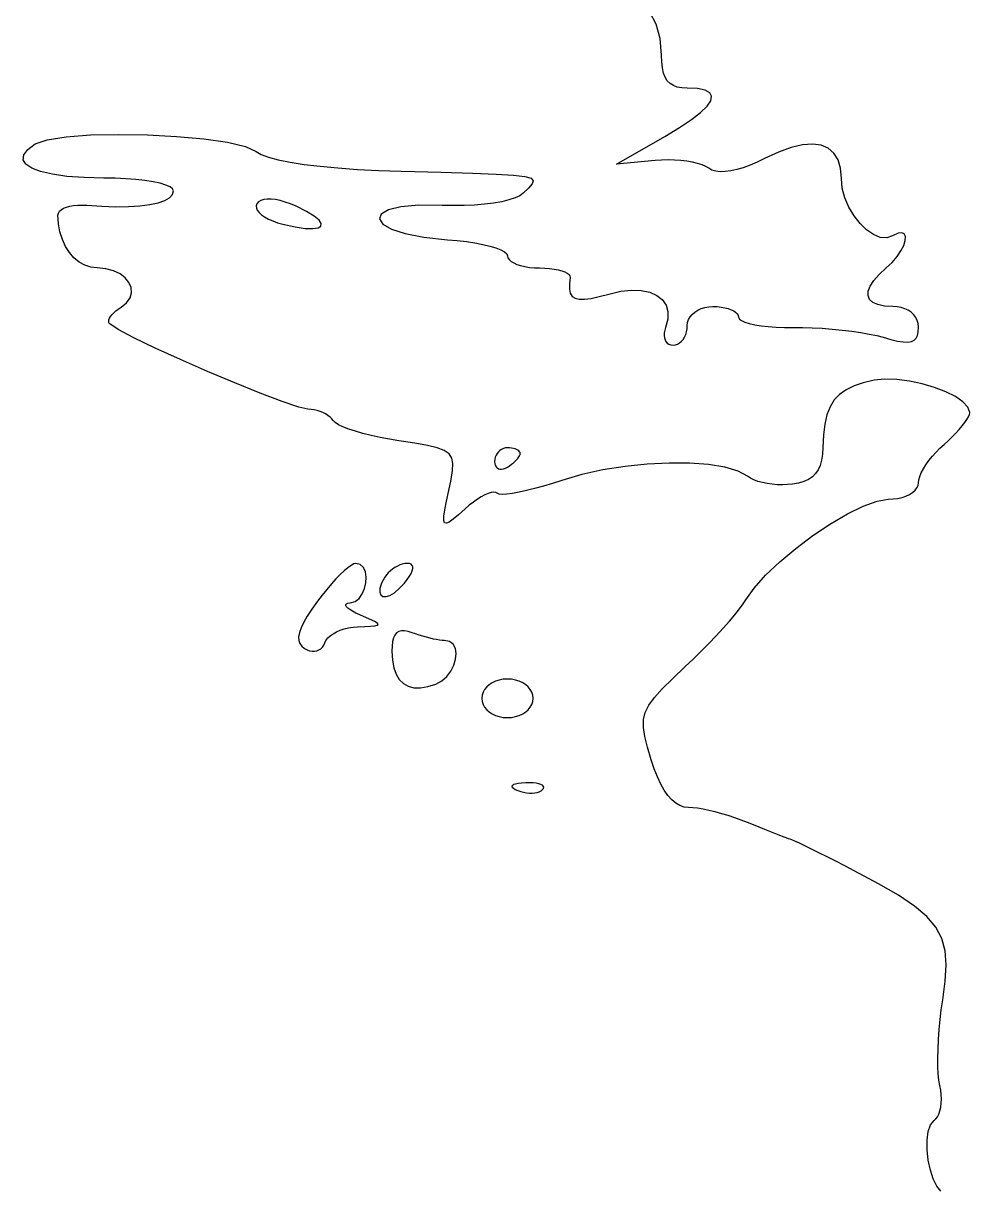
# Model space of a CAD drawing. Header units: millimetres. Extents: x 0 to 1242, y -2208 to 0.
# Drawn here: x 876.3 to 950, y -787.7 to -697 of the extents above; entities that cross this region are included whole.
import ezdxf

# ---------------------------------------------------------------- set-up
doc = ezdxf.new("R2010")
doc.units = ezdxf.units.MM
doc.layers.get('0').update_dxf_attribs({"linetype": 'CONTINUOUS'})

msp = doc.modelspace()

# ---------------------------------------------------------------- linework, layer by layer
for p, q in [((925.582904, -697.022408), (925.093556, -696.082467)), ((925.892168, -698.141641), (925.582904, -697.022408)), ((926, -699.429), (925.892168, -698.141641)), ((926.016013, -699.96366), (926, -699.429)), ((926.065824, -700.42752), (926.016013, -699.96366)), ((926.152091, -700.824), (926.065824, -700.42752)), ((926.277472, -701.15652), (926.152091, -700.824)), ((926.444625, -701.4285), (926.277472, -701.15652)), ((926.656208, -701.64336), (926.444625, -701.4285)), ((926.914879, -701.80452), (926.656208, -701.64336)), ((927.223296, -701.9154), (926.914879, -701.80452)), ((927.584117, -701.97942), (927.223296, -701.9154)), ((928, -702), (927.584117, -701.97942)), ((928.80285, -702.040882), (928, -702)), ((929.38568, -702.162056), (928.80285, -702.040882)), ((929.74951, -702.361314), (929.38568, -702.162056)), ((929.5372, -703.405512), (929.82425, -702.98525)), ((929.89536, -702.636448), (929.74951, -702.361314)), ((929.82425, -702.98525), (929.89536, -702.636448)), ((928.31936, -704.451584), (929.03523, -703.895026)), ((929.03523, -703.895026), (929.5372, -703.405512)), ((927.39061, -705.072978), (928.31936, -704.451584)), ((879.64716, -705.784464), (881.53231, -705.647126)), ((881.53231, -705.647126), (883.68464, -705.599992)), ((883.68464, -705.599992), (885.96525, -705.63825)), ((885.96525, -705.63825), (888.23524, -705.757088)), ((888.23524, -705.757088), (890.35571, -705.951694)), ((922.5, -707.908), (926.25, -705.757)), ((926.25, -705.757), (927.39061, -705.072978)), ((876.651832, -706.787728), (877.234, -706.349)), ((877.234, -706.349), (878.16809, -706.016818)), ((878.16809, -706.016818), (879.64716, -705.784464)), ((890.35571, -705.951694), (892.18776, -706.217256)), ((892.18776, -706.217256), (893.59249, -706.548962)), ((893.59249, -706.548962), (894.431, -706.942)), ((936.078976, -706.628224), (935.096017, -706.984193)), ((936.962539, -706.420971), (936.078976, -706.628224)), ((937.742368, -706.361312), (936.962539, -706.420971)), ((938.414125, -706.448125), (937.742368, -706.361312)), ((938.973472, -706.680288), (938.414125, -706.448125)), ((939.416071, -707.056679), (938.973472, -706.680288)), ((876.298144, -707.583116), (876.343096, -707.200704)), ((876.507328, -707.930152), (876.298144, -707.583116)), ((876.343096, -707.200704), (876.651832, -706.787728)), ((894.431, -706.942), (894.813466, -707.171135)), ((894.813466, -707.171135), (895.387488, -707.38668)), ((895.387488, -707.38668), (896.143502, -707.587345)), ((896.143502, -707.587345), (897.071944, -707.77184)), ((926.505904, -707.586736), (926.000438, -707.595697)), ((927.007626, -707.600839), (926.505904, -707.586736)), ((934.018, -707.49), (933.442259, -707.7709)), ((935.096017, -706.984193), (934.018, -707.49)), ((939.737584, -707.576176), (939.416071, -707.056679)), ((939.933673, -708.237657), (939.737584, -707.576176)), ((876.961, -708.237), (876.507328, -707.930152)), ((877.649512, -708.498848), (876.961, -708.237)), ((897.071944, -707.77184), (898.16325, -707.938875)), ((898.16325, -707.938875), (899.407856, -708.08716)), ((899.407856, -708.08716), (900.796198, -708.215405)), ((900.796198, -708.215405), (902.318712, -708.32232)), ((902.318712, -708.32232), (903.965834, -708.406615)), ((903.965834, -708.406615), (905.728, -708.467)), ((905.728, -708.467), (908.823862, -708.548147)), ((925.5, -707.629), (922.5, -707.908)), ((926.000438, -707.595697), (925.5, -707.629)), ((927.496832, -707.636728), (927.007626, -707.600839)), ((927.96475, -707.693125), (927.496832, -707.636728)), ((928.402608, -707.768752), (927.96475, -707.693125)), ((928.801634, -707.862331), (928.402608, -707.768752)), ((929.153056, -707.972584), (928.801634, -707.862331)), ((929.448102, -708.098233), (929.153056, -707.972584)), ((929.678, -708.238), (929.448102, -708.098233)), ((929.923531, -708.37722), (929.678, -708.238)), ((930.221328, -708.46712), (929.923531, -708.37722)), ((930.567497, -708.50836), (930.221328, -708.46712)), ((931.389375, -708.4475), (930.958144, -708.5016)), ((931.857296, -708.34672), (931.389375, -708.4475)), ((932.358013, -708.19992), (931.857296, -708.34672)), ((932.887632, -708.00776), (932.358013, -708.19992)), ((933.442259, -707.7709), (932.887632, -708.00776)), ((940, -709.04), (939.933673, -708.237657)), ((878.563216, -708.710884), (877.649512, -708.498848)), ((879.692464, -708.868296), (878.563216, -708.710884)), ((881.027608, -708.966272), (879.692464, -708.868296)), ((882.559, -709), (881.027608, -708.966272)), ((883.438647, -709.01315), (882.559, -709)), ((884.274176, -709.0512), (883.438647, -709.01315)), ((885.054169, -709.11205), (884.274176, -709.0512)), ((885.767208, -709.1936), (885.054169, -709.11205)), ((886.401875, -709.29375), (885.767208, -709.1936)), ((886.946752, -709.4104), (886.401875, -709.29375)), ((908.823862, -708.548147), (911.267296, -708.617696)), ((911.267296, -708.617696), (913.124074, -708.687509)), ((913.124074, -708.687509), (914.459968, -708.769448)), ((914.459968, -708.769448), (915.34075, -708.875375)), ((915.34075, -708.875375), (915.832192, -709.017152)), ((915.832192, -709.017152), (916.000066, -709.206641)), ((916.000066, -709.206641), (915.910144, -709.455704)), ((930.958144, -708.5016), (930.567497, -708.50836)), ((940.073058, -709.794255), (940, -709.04)), ((887.390421, -709.54145), (886.946752, -709.4104)), ((887.721464, -709.6848), (887.390421, -709.54145)), ((887.686704, -710.540976), (887.920323, -710.288317)), ((887.928463, -709.83835), (887.721464, -709.6848)), ((887.920323, -710.288317), (888, -710)), ((888, -710), (887.928463, -709.83835)), ((915.22, -710.18), (914.959386, -710.372862)), ((915.628198, -709.776203), (915.22, -710.18)), ((915.910144, -709.455704), (915.628198, -709.776203)), ((940.277504, -710.54596), (940.073058, -709.794255)), ((879.661125, -711.262), (879.923616, -711.1888)), ((879.923616, -711.1888), (880.218483, -711.13618)), ((880.218483, -711.13618), (880.540992, -711.10576)), ((880.540992, -711.10576), (880.886409, -711.09916)), ((880.886409, -711.09916), (881.25, -711.118)), ((881.25, -711.118), (882.422907, -711.198773)), ((882.422907, -711.198773), (883.506816, -711.233184)), ((884.493609, -711.222571), (885.375168, -711.168272)), ((885.375168, -711.168272), (886.143375, -711.071625)), ((886.143375, -711.071625), (886.790112, -710.933968)), ((886.790112, -710.933968), (887.307261, -710.756639)), ((887.307261, -710.756639), (887.686704, -710.540976)), ((894.495, -711.008), (894.435856, -711.167587)), ((894.435856, -711.167587), (894.445808, -711.335736)), ((894.624432, -710.858774), (894.495, -711.008)), ((894.495, -711.008), (894.495, -711.008)), ((894.802176, -710.747552), (894.624432, -710.858774)), ((895.024704, -710.674118), (894.802176, -710.747552)), ((895.288488, -710.638256), (895.024704, -710.674118)), ((895.59, -710.63975), (895.288488, -710.638256)), ((895.925712, -710.678384), (895.59, -710.63975)), ((896.292096, -710.753942), (895.925712, -710.678384)), ((896.685624, -710.866208), (896.292096, -710.753942)), ((897.102768, -711.014966), (896.685624, -710.866208)), ((897.54, -711.2), (897.102768, -711.014966)), ((898.351396, -711.602638), (897.54, -711.2)), ((907.099015, -711.113694), (905.70464, -711.242952)), ((908.919, -711.126), (907.099015, -711.113694)), ((909.784954, -711.149678), (908.919, -711.126)), ((910.628192, -711.142624), (909.784954, -711.149678)), ((911.437578, -711.106506), (910.628192, -711.142624)), ((912.201976, -711.042992), (911.437578, -711.106506)), ((912.91025, -710.95375), (912.201976, -711.042992)), ((913.551264, -710.840448), (912.91025, -710.95375)), ((914.113882, -710.704754), (913.551264, -710.840448)), ((914.586968, -710.548336), (914.113882, -710.704754)), ((914.959386, -710.372862), (914.586968, -710.548336)), ((940.591246, -711.270425), (940.277504, -710.54596)), ((879, -711.88), (879.029601, -711.7282)), ((879.039552, -712.552316), (879, -711.88)), ((879.029601, -711.7282), (879.115248, -711.58888)), ((879.115248, -711.58888), (879.252207, -711.46366)), ((879.252207, -711.46366), (879.435744, -711.35416)), ((879.435744, -711.35416), (879.661125, -711.262)), ((883.506816, -711.233184), (884.493609, -711.222571)), ((894.445808, -711.335736), (894.520632, -711.509129)), ((894.520632, -711.509129), (894.656104, -711.684448)), ((894.656104, -711.684448), (894.848, -711.858375)), ((894.848, -711.858375), (895.092096, -712.027592)), ((895.092096, -712.027592), (895.384168, -712.188781)), ((898.945328, -711.965784), (898.351396, -711.602638)), ((899.327112, -712.282286), (898.945328, -711.965784)), ((904.1746, -711.807216), (904.029875, -712.18275)), ((904.731345, -711.484038), (904.1746, -711.807216)), ((905.70464, -711.242952), (904.731345, -711.484038)), ((940.992192, -711.94296), (940.591246, -711.270425)), ((941.45825, -712.538875), (940.992192, -711.94296)), ((879.154176, -713.188608), (879.039552, -712.552316)), ((895.384168, -712.188781), (895.719992, -712.338624)), ((895.719992, -712.338624), (896.095344, -712.473803)), ((896.095344, -712.473803), (896.506, -712.591)), ((896.506, -712.591), (897.460404, -712.801262)), ((897.460404, -712.801262), (898.239872, -712.914816)), ((898.239872, -712.914816), (898.839088, -712.938814)), ((898.839088, -712.938814), (899.252736, -712.880408)), ((899.252736, -712.880408), (899.4755, -712.74675)), ((899.502064, -712.544992), (899.327112, -712.282286)), ((899.4755, -712.74675), (899.502064, -712.544992)), ((904.029875, -712.18275), (904.29264, -712.580904)), ((904.29264, -712.580904), (904.958365, -712.971942)), ((904.958365, -712.971942), (906.02252, -713.326128)), ((941.967328, -713.03348), (941.45825, -712.538875)), ((942.497334, -713.402085), (941.967328, -713.03348)), ((879.337824, -713.780692), (879.154176, -713.188608)), ((879.584448, -714.320384), (879.337824, -713.780692)), ((906.02252, -713.326128), (907.480575, -713.613726)), ((907.480575, -713.613726), (909.328, -713.805)), ((909.328, -713.805), (910.083326, -713.866541)), ((910.083326, -713.866541), (910.800768, -713.949208)), ((943.026176, -713.62), (942.497334, -713.402085)), ((943.531762, -713.662535), (943.026176, -713.62)), ((943.992, -713.505), (943.531762, -713.662535)), ((944.409117, -713.299136), (943.992, -713.505)), ((944.710656, -713.255008), (944.409117, -713.299136)), ((944.901099, -713.349912), (944.710656, -713.255008)), ((944.850672, -714.241776), (944.966625, -713.866)), ((944.984928, -713.561144), (944.901099, -713.349912)), ((944.966625, -713.866), (944.984928, -713.561144)), ((879.888, -714.7995), (879.584448, -714.320384)), ((880.242432, -715.209856), (879.888, -714.7995)), ((910.800768, -713.949208), (911.470522, -714.050367)), ((911.470522, -714.050367), (912.082784, -714.167384)), ((912.082784, -714.167384), (912.62775, -714.297625)), ((912.62775, -714.297625), (913.095616, -714.438456)), ((913.095616, -714.438456), (913.476578, -714.587243)), ((913.476578, -714.587243), (913.760832, -714.741352)), ((913.760832, -714.741352), (913.938574, -714.898149)), ((944.343744, -715.115272), (944.641551, -714.665768)), ((944.641551, -714.665768), (944.850672, -714.241776)), ((880.641696, -715.543268), (880.242432, -715.209856)), ((881.079744, -715.791552), (880.641696, -715.543268)), ((913.938574, -714.898149), (914, -715.055)), ((914, -715.055), (914.032875, -715.20782)), ((914.032875, -715.20782), (914.128, -715.35296)), ((914.128, -715.35296), (914.280125, -715.48844)), ((914.280125, -715.48844), (914.484, -715.61228)), ((914.484, -715.61228), (914.734375, -715.7225)), ((914.734375, -715.7225), (915.026, -715.81712)), ((943.5, -716), (943.961733, -715.567584)), ((943.961733, -715.567584), (944.343744, -715.115272)), ((881.550528, -715.946524), (881.079744, -715.791552)), ((882.048, -716), (881.550528, -715.946524)), ((882.726155, -716.056679), (882.048, -716)), ((883.32316, -716.215112), (882.726155, -716.056679)), ((883.828425, -716.457893), (883.32316, -716.215112)), ((884.23136, -716.767616), (883.828425, -716.457893)), ((915.026, -715.81712), (915.353625, -715.89416)), ((915.353625, -715.89416), (915.712, -715.95164)), ((915.712, -715.95164), (916.095875, -715.98758)), ((916.095875, -715.98758), (916.5, -716)), ((916.5, -716), (916.902576, -716.009849)), ((916.902576, -716.009849), (917.281968, -716.038352)), ((917.281968, -716.038352), (917.633172, -716.083943)), ((917.633172, -716.083943), (917.951184, -716.145056)), ((917.951184, -716.145056), (918.231, -716.220125)), ((918.231, -716.220125), (918.467616, -716.307584)), ((918.467616, -716.307584), (918.656028, -716.405867)), ((918.656028, -716.405867), (918.791232, -716.513408)), ((918.791232, -716.513408), (918.868224, -716.628641)), ((918.868224, -716.628641), (918.882, -716.75)), ((942.524032, -716.97632), (942.943544, -716.50439)), ((942.943544, -716.50439), (943.5, -716)), ((884.521375, -717.126875), (884.23136, -716.767616)), ((884.68788, -717.518264), (884.521375, -717.126875)), ((884.720285, -717.924377), (884.68788, -717.518264)), ((918.882, -716.75), (918.823241, -717.247458)), ((918.823241, -717.247458), (918.824248, -717.654184)), ((942.092576, -717.80336), (942.240648, -717.41093)), ((942.240648, -717.41093), (942.524032, -716.97632)), ((884.340435, -718.711151), (884.608, -718.327808)), ((884.608, -718.327808), (884.720285, -717.924377)), ((918.824248, -717.654184), (918.892647, -717.973406)), ((918.892647, -717.973406), (919.036064, -718.208352)), ((919.036064, -718.208352), (919.262125, -718.36225)), ((919.262125, -718.36225), (919.578456, -718.438328)), ((919.578456, -718.438328), (919.992683, -718.439814)), ((919.992683, -718.439814), (920.512432, -718.369936)), ((920.512432, -718.369936), (921.145329, -718.231922)), ((921.145329, -718.231922), (921.899, -718.029)), ((921.899, -718.029), (922.819877, -717.818428)), ((922.819877, -717.818428), (923.664536, -717.730064)), ((923.664536, -717.730064), (924.421619, -717.757236)), ((924.421619, -717.757236), (925.079768, -717.893272)), ((925.079768, -717.893272), (925.627625, -718.1315)), ((925.627625, -718.1315), (926.053832, -718.465248)), ((926.053832, -718.465248), (926.347031, -718.887844)), ((942.079, -718.14875), (942.092576, -717.80336)), ((942.199104, -718.44224), (942.079, -718.14875)), ((942.452072, -718.67897), (942.199104, -718.44224)), ((883.341179, -719.491079), (883.505896, -719.343536)), ((883.505896, -719.343536), (883.695117, -719.197937)), ((883.695117, -719.197937), (883.907, -719.057)), ((883.907, -719.057), (884.340435, -718.711151)), ((926.347031, -718.887844), (926.495864, -719.392616)), ((928.583375, -719.437625), (928.816048, -719.288096)), ((928.816048, -719.288096), (929.078049, -719.166563)), ((929.078049, -719.166563), (929.365376, -719.076032)), ((929.365376, -719.076032), (929.674027, -719.019509)), ((929.674027, -719.019509), (930, -719)), ((930, -719), (930.3233, -719.011017)), ((930.3233, -719.011017), (930.6304, -719.042896)), ((930.6304, -719.042896), (930.9171, -719.093879)), ((930.9171, -719.093879), (931.1792, -719.162208)), ((931.1792, -719.162208), (931.4125, -719.246125)), ((931.4125, -719.246125), (931.6128, -719.343872)), ((931.6128, -719.343872), (931.7759, -719.453691)), ((942.837088, -718.85408), (942.452072, -718.67897)), ((943.353336, -718.96271), (942.837088, -718.85408)), ((944, -719), (943.353336, -718.96271)), ((944.340553, -719.019617), (944, -719)), ((944.657664, -719.076896), (944.340553, -719.019617)), ((944.948411, -719.169479), (944.657664, -719.076896)), ((945.209872, -719.295008), (944.948411, -719.169479)), ((945.439125, -719.451125), (945.209872, -719.295008)), ((882.949624, -720.162824), (882.964191, -720.046331)), ((882.970613, -720.264953), (882.949624, -720.162824)), ((882.964191, -720.046331), (883.012472, -719.918192)), ((883.029, -720.35), (882.970613, -720.264953)), ((883.012472, -719.918192), (883.092625, -719.781125)), ((883.092625, -719.781125), (883.202808, -719.637848)), ((883.202808, -719.637848), (883.341179, -719.491079)), ((926.488973, -719.972892), (926.315, -720.622)), ((926.495864, -719.392616), (926.488973, -719.972892)), ((928, -720.5), (928.026003, -720.255581)), ((928.026003, -720.255581), (928.101344, -720.024128)), ((928.101344, -720.024128), (928.222021, -719.808647)), ((928.222021, -719.808647), (928.384032, -719.612144)), ((928.384032, -719.612144), (928.583375, -719.437625)), ((931.7759, -719.453691), (931.8976, -719.573824)), ((931.8976, -719.573824), (931.9737, -719.702513)), ((931.9737, -719.702513), (932, -719.838)), ((932, -719.838), (932.055901, -719.973115)), ((932.055901, -719.973115), (932.217648, -720.10016)), ((932.217648, -720.10016), (932.476307, -720.217485)), ((932.476307, -720.217485), (932.822944, -720.32344)), ((945.633248, -719.635472), (945.439125, -719.451125)), ((945.789319, -719.845691), (945.633248, -719.635472)), ((945.904416, -720.079424), (945.789319, -719.845691)), ((945.975617, -720.334313), (945.904416, -720.079424)), ((883.679585, -720.783574), (883.029, -720.35)), ((884.9092, -721.432512), (883.679585, -720.783574)), ((926.204904, -721.056384), (926.196416, -721.253926)), ((926.244028, -720.844778), (926.204904, -721.056384)), ((926.315, -720.622), (926.244028, -720.844778)), ((927.785728, -721.3844), (927.875989, -721.187825)), ((927.875989, -721.187825), (927.943336, -720.9728)), ((927.943336, -720.9728), (927.985447, -720.742475)), ((927.985447, -720.742475), (928, -720.5)), ((932.822944, -720.32344), (933.248625, -720.416375)), ((933.248625, -720.416375), (933.744416, -720.49464)), ((933.744416, -720.49464), (934.301383, -720.556585)), ((934.301383, -720.556585), (934.910592, -720.60056)), ((934.910592, -720.60056), (935.563109, -720.624915)), ((935.563109, -720.624915), (936.25, -720.628)), ((936.25, -720.628), (936.97304, -720.630849)), ((936.97304, -720.630849), (937.73016, -720.654512)), ((937.73016, -720.654512), (938.50666, -720.697363)), ((938.50666, -720.697363), (939.28784, -720.757776)), ((939.28784, -720.757776), (940.059, -720.834125)), ((940.059, -720.834125), (940.80544, -720.924784)), ((940.80544, -720.924784), (941.51246, -721.028127)), ((941.51246, -721.028127), (942.16536, -721.142528)), ((942.16536, -721.142528), (942.74944, -721.266361)), ((945.925104, -721.247248), (945.982373, -720.960546)), ((946, -720.608), (945.975617, -720.334313)), ((945.982373, -720.960546), (946, -720.608)), ((886.575135, -722.235338), (884.9092, -721.432512)), ((926.196416, -721.253926), (926.217352, -721.434512)), ((926.217352, -721.434512), (926.2665, -721.59525)), ((926.2665, -721.59525), (926.342648, -721.733248)), ((926.342648, -721.733248), (926.444584, -721.845614)), ((926.444584, -721.845614), (926.571096, -721.929456)), ((926.571096, -721.929456), (926.720972, -721.981882)), ((926.720972, -721.981882), (926.893, -722)), ((926.893, -722), (927.071983, -721.980275)), ((927.071983, -721.980275), (927.241984, -721.9232)), ((927.241984, -721.9232), (927.400681, -721.831925)), ((927.400681, -721.831925), (927.545752, -721.7096)), ((927.545752, -721.7096), (927.674875, -721.559375)), ((927.674875, -721.559375), (927.785728, -721.3844)), ((942.74944, -721.266361), (943.25, -721.398)), ((943.25, -721.398), (943.861357, -721.569794)), ((943.861357, -721.569794), (944.380416, -721.690912)), ((944.380416, -721.690912), (944.813759, -721.759458)), ((944.813759, -721.759458), (945.167968, -721.773536)), ((945.167968, -721.773536), (945.449625, -721.73125)), ((945.449625, -721.73125), (945.665312, -721.630704)), ((945.665312, -721.630704), (945.821611, -721.470002)), ((945.821611, -721.470002), (945.925104, -721.247248)), ((888.53468, -723.130576), (886.575135, -722.235338)), ((890.645125, -724.05675), (888.53468, -723.130576)), ((892.76376, -724.952384), (890.645125, -724.05675)), ((942.552, -724.745), (941.707814, -724.938312)), ((943.396359, -724.656363), (942.552, -724.745)), ((944.330112, -724.681024), (943.396359, -724.656363)), ((945.311373, -724.804841), (944.330112, -724.681024)), ((946.298256, -725.013672), (945.311373, -724.804841)), ((894.747875, -725.756002), (892.76376, -724.952384)), ((940.369158, -725.474504), (939.859376, -725.837448)), ((940.982752, -725.178136), (940.369158, -725.474504)), ((941.707814, -724.938312), (940.982752, -725.178136)), ((947.248875, -725.293375), (946.298256, -725.013672)), ((948.121344, -725.629808), (947.248875, -725.293375)), ((948.873777, -726.008829), (948.121344, -725.629808)), ((896.45476, -726.406128), (894.747875, -725.756002)), ((897.741705, -726.841286), (896.45476, -726.406128)), ((939.44575, -726.277), (939.120624, -726.803192)), ((939.859376, -725.837448), (939.44575, -726.277)), ((949.464288, -726.416296), (948.873777, -726.008829)), ((949.850991, -726.838067), (949.464288, -726.416296)), ((898.466, -727), (897.741705, -726.841286)), ((898.702134, -727.011631), (898.466, -727)), ((898.940392, -727.045288), (898.702134, -727.011631)), ((899.176658, -727.099117), (898.940392, -727.045288)), ((899.406816, -727.171264), (899.176658, -727.099117)), ((899.62675, -727.259875), (899.406816, -727.171264)), ((899.832344, -727.363096), (899.62675, -727.259875)), ((900.019482, -727.479073), (899.832344, -727.363096)), ((900.184048, -727.605952), (900.019482, -727.479073)), ((938.876342, -727.426056), (938.705248, -728.155624)), ((939.120624, -726.803192), (938.876342, -727.426056)), ((949.992, -727.26), (949.850991, -726.838067)), ((949.891968, -727.587168), (949.966896, -727.405356)), ((949.966896, -727.405356), (949.992, -727.26)), ((900.321926, -727.741879), (900.184048, -727.605952)), ((900.429, -727.885), (900.321926, -727.741879)), ((900.577385, -728.036879), (900.429, -727.885)), ((900.83536, -728.198712), (900.577385, -728.036879)), ((901.192155, -728.367193), (900.83536, -728.198712)), ((901.637, -728.539016), (901.192155, -728.367193)), ((938.705248, -728.155624), (938.599686, -729.001928)), ((949.177536, -728.575296), (949.41, -728.2995)), ((949.41, -728.2995), (949.609344, -728.039424)), ((949.609344, -728.039424), (949.771392, -727.800252)), ((949.771392, -727.800252), (949.891968, -727.587168)), ((902.159125, -728.710875), (901.637, -728.539016)), ((902.74776, -728.879464), (902.159125, -728.710875)), ((903.392135, -729.041477), (902.74776, -728.879464)), ((904.08148, -729.193608), (903.392135, -729.041477)), ((904.805025, -729.332551), (904.08148, -729.193608)), ((905.552, -729.455), (904.805025, -729.332551)), ((938.599686, -729.001928), (938.552, -729.975)), ((948.323184, -729.445164), (948.629952, -729.153312)), ((948.629952, -729.153312), (948.916128, -728.861628)), ((948.916128, -728.861628), (949.177536, -728.575296)), ((906.779284, -729.64333), (905.552, -729.455)), ((907.759992, -729.81588), (906.779284, -729.64333)), ((908.516708, -729.99509), (907.759992, -729.81588)), ((909.072016, -730.2034), (908.516708, -729.99509)), ((909.4485, -730.46325), (909.072016, -730.2034)), ((913.4104, -730.205152), (913.29375, -730.31125)), ((913.54145, -730.118746), (913.4104, -730.205152)), ((913.6848, -730.054264), (913.54145, -730.118746)), ((913.83835, -730.013938), (913.6848, -730.054264)), ((914, -730), (913.83835, -730.013938)), ((914.16165, -730.005787), (914, -730)), ((914.3152, -730.022536), (914.16165, -730.005787)), ((914.45855, -730.049329), (914.3152, -730.022536)), ((914.5896, -730.085248), (914.45855, -730.049329)), ((914.70625, -730.129375), (914.5896, -730.085248)), ((914.8064, -730.180792), (914.70625, -730.129375)), ((914.88795, -730.238581), (914.8064, -730.180792)), ((914.9488, -730.301824), (914.88795, -730.238581)), ((938.552, -729.975), (938.522508, -730.499384)), ((947.3696, -730.3372), (947.6767, -730.025645)), ((947.6767, -730.025645), (948, -729.732)), ((948, -729.732), (948.323184, -729.445164)), ((909.668744, -730.79708), (909.4485, -730.46325)), ((909.755332, -731.22733), (909.668744, -730.79708)), ((913.01315, -730.887922), (913, -731.059)), ((913, -731.059), (913.01315, -731.221954)), ((913, -731.059), (913, -731.059)), ((913.0512, -730.725376), (913.01315, -730.887922)), ((913.11205, -730.573594), (913.0512, -730.725376)), ((913.1936, -730.434808), (913.11205, -730.573594)), ((913.29375, -730.31125), (913.1936, -730.434808)), ((914.3152, -731.282632), (914.45855, -731.167243)), ((914.45855, -731.167243), (914.5896, -731.050336)), ((914.5896, -731.050336), (914.70625, -730.934125)), ((914.70625, -730.934125), (914.8064, -730.820824)), ((914.8064, -730.820824), (914.88795, -730.712647)), ((914.88795, -730.712647), (914.9488, -730.611808)), ((914.98685, -730.369603), (914.9488, -730.301824)), ((914.9488, -730.611808), (914.98685, -730.520521)), ((915, -730.441), (914.98685, -730.369603)), ((914.98685, -730.520521), (915, -730.441)), ((938.454904, -730.961272), (938.346296, -731.364168)), ((938.522508, -730.499384), (938.454904, -730.961272)), ((946.5875, -731.316625), (946.8208, -730.98896)), ((946.8208, -730.98896), (947.0829, -730.660395)), ((947.0829, -730.660395), (947.3696, -730.3372)), ((909.617876, -732.46685), (909.730848, -731.77644)), ((909.730848, -731.77644), (909.755332, -731.22733)), ((913.01315, -731.221954), (913.0512, -731.360992)), ((913.0512, -731.360992), (913.11205, -731.475178)), ((913.11205, -731.475178), (913.1936, -731.563576)), ((913.1936, -731.563576), (913.29375, -731.62525)), ((913.29375, -731.62525), (913.4104, -731.659264)), ((913.4104, -731.659264), (913.54145, -731.664682)), ((913.54145, -731.664682), (913.6848, -731.640568)), ((913.6848, -731.640568), (913.83835, -731.585986)), ((913.83835, -731.585986), (914, -731.5)), ((914, -731.5), (914.16165, -731.394289)), ((914.16165, -731.394289), (914.3152, -731.282632)), ((919.781332, -732.083755), (918.243, -732.536)), ((921.434936, -731.72196), (919.781332, -732.083755)), ((923.152824, -731.451725), (921.434936, -731.72196)), ((924.884008, -731.27416), (923.152824, -731.451725)), ((926.5775, -731.190375), (924.884008, -731.27416)), ((928.182312, -731.20148), (926.5775, -731.190375)), ((929.647456, -731.308585), (928.182312, -731.20148)), ((930.921944, -731.5128), (929.647456, -731.308585)), ((931.954788, -731.815235), (930.921944, -731.5128)), ((932.695, -732.217), (931.954788, -731.815235)), ((937.9945, -732.007), (937.745528, -732.253944)), ((938.193792, -731.711576), (937.9945, -732.007)), ((938.346296, -731.364168), (938.193792, -731.711576)), ((946.1024, -732.23152), (946.2241, -731.944175)), ((946.2241, -731.944175), (946.3872, -731.63712)), ((946.3872, -731.63712), (946.5875, -731.316625)), ((909.439, -733.321), (909.617876, -732.46685)), ((916.794224, -732.991128), (916.115166, -733.177997)), ((917.507038, -732.776431), (916.794224, -732.991128)), ((918.243, -732.536), (917.507038, -732.776431)), ((932.918415, -732.364058), (932.695, -732.217)), ((933.18956, -732.495384), (932.918415, -732.364058)), ((933.501085, -732.609706), (933.18956, -732.495384)), ((933.84564, -732.705752), (933.501085, -732.609706)), ((934.215875, -732.78225), (933.84564, -732.705752)), ((934.60444, -732.837928), (934.215875, -732.78225)), ((935.003985, -732.871514), (934.60444, -732.837928)), ((935.40716, -732.881736), (935.003985, -732.871514)), ((935.806615, -732.867322), (935.40716, -732.881736)), ((936.195, -732.827), (935.806615, -732.867322)), ((936.671612, -732.738936), (936.195, -732.827)), ((937.086976, -732.616408), (936.671612, -732.738936)), ((937.443984, -732.455912), (937.086976, -732.616408)), ((937.745528, -732.253944), (937.443984, -732.455912)), ((945.879056, -733.124864), (945.968937, -732.928613)), ((945.968937, -732.928613), (946, -732.722)), ((946, -732.722), (946.0263, -732.492885)), ((946.0263, -732.492885), (946.1024, -732.23152)), ((909.259691, -734.160129), (909.439, -733.321)), ((911.963056, -733.818496), (911.663033, -734.004438)), ((912.244875, -733.66775), (911.963056, -733.818496)), ((912.503264, -733.554744), (912.244875, -733.66775)), ((912.732997, -733.482022), (912.503264, -733.554744)), ((912.928848, -733.452128), (912.732997, -733.482022)), ((913.085591, -733.467606), (912.928848, -733.452128)), ((913.198, -733.531), (913.085591, -733.467606)), ((913.343742, -733.597559), (913.198, -733.531)), ((913.597496, -733.621632), (913.343742, -733.597559)), ((913.948654, -733.605313), (913.597496, -733.621632)), ((914.386608, -733.550696), (913.948654, -733.605313)), ((914.90075, -733.459875), (914.386608, -733.550696)), ((915.480472, -733.334944), (914.90075, -733.459875)), ((916.115166, -733.177997), (915.480472, -733.334944)), ((944.382464, -733.934576), (944.721051, -733.856819)), ((944.721051, -733.856819), (945.030592, -733.752608)), ((945.030592, -733.752608), (945.306125, -733.624625)), ((945.306125, -733.624625), (945.542688, -733.475552)), ((945.542688, -733.475552), (945.735319, -733.308071)), ((945.735319, -733.308071), (945.879056, -733.124864)), ((909.129648, -734.823392), (909.259691, -734.160129)), ((910.706, -734.748), (910.188979, -735.206761)), ((911.029279, -734.471734), (910.706, -734.748)), ((911.350032, -734.223032), (911.029279, -734.471734)), ((911.663033, -734.004438), (911.350032, -734.223032)), ((940.467975, -735.145745), (941.69736, -734.5372)), ((941.69736, -734.5372), (942.773805, -734.141295)), ((942.773805, -734.141295), (943.638, -734)), ((943.638, -734), (944.019793, -733.983197)), ((944.019793, -733.983197), (944.382464, -733.934576)), ((909.045464, -735.653976), (909.055897, -735.318703)), ((909.105375, -735.837125), (909.045464, -735.653976)), ((909.055897, -735.318703), (909.129648, -734.823392)), ((909.777432, -735.552968), (909.464333, -735.778707)), ((910.188979, -735.206761), (909.777432, -735.552968)), ((939.14496, -735.92496), (940.467975, -735.145745)), ((909.242656, -735.876064), (909.105375, -735.837125)), ((909.464333, -735.778707), (909.242656, -735.876064)), ((937.787625, -736.832875), (939.14496, -735.92496)), ((936.45528, -737.82752), (937.787625, -736.832875)), ((935.207235, -738.866925), (936.45528, -737.82752)), ((901.571428, -739.330183), (901.287376, -739.570496)), ((901.820392, -739.150872), (901.571428, -739.330183)), ((902.028004, -739.038749), (901.820392, -739.150872)), ((902.188, -739), (902.028004, -739.038749)), ((902.538103, -739.083908), (902.188, -739)), ((902.787184, -739.311984), (902.538103, -739.083908)), ((902.940301, -739.648756), (902.787184, -739.311984)), ((905.23675, -739.313375), (905.053336, -739.437832)), ((905.426824, -739.206528), (905.23675, -739.313375)), ((905.619922, -739.119529), (905.426824, -739.206528)), ((905.812408, -739.054616), (905.619922, -739.119529)), ((906.000646, -739.014027), (905.812408, -739.054616)), ((906.181, -739), (906.000646, -739.014027)), ((906.358027, -739.017022), (906.181, -739)), ((906.490816, -739.067296), (906.358027, -739.017022)), ((906.579529, -739.149634), (906.490816, -739.067296)), ((906.624328, -739.262848), (906.579529, -739.149634)), ((906.625375, -739.40575), (906.624328, -739.262848)), ((934.1028, -739.90912), (935.207235, -738.866925)), ((900.639064, -740.209384), (900.287332, -740.595587)), ((900.9745, -739.865625), (900.639064, -740.209384)), ((901.287376, -739.570496), (900.9745, -739.865625)), ((903.002512, -740.058752), (902.940301, -739.648756)), ((902.978875, -740.5065), (903.002512, -740.058752)), ((904.459, -740.067), (904.203076, -740.54749)), ((904.579414, -739.894483), (904.459, -740.067)), ((904.459, -740.067), (904.459, -740.067)), ((904.721032, -739.730624), (904.579414, -739.894483)), ((904.880218, -739.577661), (904.721032, -739.730624)), ((905.053336, -739.437832), (904.880218, -739.577661)), ((906.195283, -740.250478), (906.367624, -740.000704)), ((906.367624, -740.000704), (906.496861, -739.775866)), ((906.496861, -739.775866), (906.582832, -739.577152)), ((906.582832, -739.577152), (906.625375, -739.40575)), ((933.201285, -740.912135), (934.1028, -739.90912)), ((899.925568, -741.018048), (899.560036, -741.470581)), ((900.287332, -740.595587), (899.925568, -741.018048)), ((902.694289, -741.373364), (902.874448, -740.956528)), ((902.874448, -740.956528), (902.978875, -740.5065)), ((904.072288, -740.94176), (904.053712, -741.24591)), ((904.203076, -740.54749), (904.072288, -740.94176)), ((905.191672, -741.27836), (905.574964, -740.95989)), ((905.574964, -740.95989), (905.98, -740.524)), ((905.98, -740.524), (906.195283, -740.250478)), ((932.562, -741.834), (933.201285, -740.912135)), ((899.197, -741.947), (898.765623, -742.550698)), ((899.560036, -741.470581), (899.197, -741.947)), ((899.197, -741.947), (899.197, -741.947)), ((901.75, -742.07), (902.127007, -741.965572)), ((902.127007, -741.965572), (902.443456, -741.721536)), ((902.443456, -741.721536), (902.694289, -741.373364)), ((904.053712, -741.24591), (904.134424, -741.45604)), ((904.134424, -741.45604), (904.3015, -741.56825)), ((904.3015, -741.56825), (904.542016, -741.57864)), ((904.542016, -741.57864), (904.843048, -741.48331)), ((904.843048, -741.48331), (905.191672, -741.27836)), ((932.360825, -742.149699), (932.562, -741.834)), ((898.765623, -742.550698), (898.410464, -743.092704)), ((901.400416, -742.277984), (901.401133, -742.198682)), ((901.454875, -742.37225), (901.400416, -742.277984)), ((901.401133, -742.198682), (901.458592, -742.136288)), ((901.562944, -742.479536), (901.454875, -742.37225)), ((901.458592, -742.136288), (901.574359, -742.092746)), ((901.723057, -742.597898), (901.562944, -742.479536)), ((901.574359, -742.092746), (901.75, -742.07)), ((901.933648, -742.725392), (901.723057, -742.597898)), ((902.193151, -742.860074), (901.933648, -742.725392)), ((902.5, -743), (902.193151, -742.860074)), ((931.708215, -742.993713), (932.07292, -742.539912)), ((932.07292, -742.539912), (932.360825, -742.149699)), ((898.130581, -743.576486), (897.925032, -744.005512)), ((898.410464, -743.092704), (898.130581, -743.576486)), ((903.022661, -743.22638), (902.5, -743)), ((903.427848, -743.40968), (903.022661, -743.22638)), ((903.341952, -743.88704), (903.660383, -743.85638)), ((903.714667, -743.55494), (903.427848, -743.40968)), ((903.660383, -743.85638), (903.855976, -743.81288)), ((903.882224, -743.6672), (903.714667, -743.55494)), ((903.855976, -743.81288), (903.929625, -743.7515)), ((903.929625, -743.7515), (903.882224, -743.6672)), ((930.788125, -744.048375), (931.27664, -743.500176)), ((931.27664, -743.500176), (931.708215, -742.993713)), ((897.792875, -744.38325), (897.733168, -744.713168)), ((897.733168, -744.713168), (897.744969, -744.998734)), ((897.925032, -744.005512), (897.792875, -744.38325)), ((900.008744, -744.802512), (900.196901, -744.629503)), ((900.196901, -744.629503), (900.425072, -744.469496)), ((900.425072, -744.469496), (900.687875, -744.325125)), ((900.687875, -744.325125), (900.979928, -744.199024)), ((900.979928, -744.199024), (901.295849, -744.093827)), ((901.295849, -744.093827), (901.630256, -744.012168)), ((901.630256, -744.012168), (901.977767, -743.956681)), ((901.977767, -743.956681), (902.333, -743.93)), ((902.333, -743.93), (902.899789, -743.9099)), ((902.899789, -743.9099), (903.341952, -743.88704)), ((905.232864, -744.572928), (905.129087, -744.798559)), ((905.369125, -744.405125), (905.232864, -744.572928)), ((905.539136, -744.293992), (905.369125, -744.405125)), ((905.744163, -744.238371), (905.539136, -744.293992)), ((905.985472, -744.237104), (905.744163, -744.238371)), ((906.264329, -744.289033), (905.985472, -744.237104)), ((906.582, -744.393), (906.264329, -744.289033)), ((906.849775, -744.491158), (906.582, -744.393)), ((907.1276, -744.584384), (906.849775, -744.491158)), ((907.410225, -744.671406), (907.1276, -744.584384)), ((907.6924, -744.750952), (907.410225, -744.671406)), ((907.968875, -744.82175), (907.6924, -744.750952)), ((929.679995, -745.226277), (930.2526, -744.627384)), ((930.2526, -744.627384), (930.788125, -744.048375)), ((897.744969, -744.998734), (897.827336, -745.243416)), ((897.827336, -745.243416), (897.979327, -745.450682)), ((897.979327, -745.450682), (898.2, -745.624)), ((898.2, -745.624), (898.396217, -745.726396)), ((899.314272, -745.729336), (899.462051, -745.634668)), ((899.462051, -745.634668), (899.590144, -745.510432)), ((899.590144, -745.510432), (899.695233, -745.357564)), ((899.695233, -745.357564), (899.774, -745.177)), ((899.774, -745.177), (899.865983, -744.985889)), ((899.865983, -744.985889), (900.008744, -744.802512)), ((905.013921, -745.427937), (905, -745.834)), ((905.056528, -745.083176), (905.013921, -745.427937)), ((905.129087, -744.798559), (905.056528, -745.083176)), ((908.2344, -744.882528), (907.968875, -744.82175)), ((908.483725, -744.932014), (908.2344, -744.882528)), ((908.7116, -744.968936), (908.483725, -744.932014)), ((908.912775, -744.992022), (908.7116, -744.968936)), ((909.082, -745), (908.912775, -744.992022)), ((909.48703, -745.077646), (909.082, -745)), ((909.77176, -745.291168), (909.48703, -745.077646)), ((909.94195, -745.611442), (909.77176, -745.291168)), ((910.00336, -746.009344), (909.94195, -745.611442)), ((929.08024, -745.834128), (929.679995, -745.226277)), ((898.396217, -745.726396), (898.592656, -745.793608)), ((898.592656, -745.793608), (898.785999, -745.826572)), ((898.785999, -745.826572), (898.972928, -745.826224)), ((898.972928, -745.826224), (899.150125, -745.7935)), ((899.150125, -745.7935), (899.314272, -745.729336)), ((905, -745.834), (905.037052, -746.524954)), ((905, -745.834), (905, -745.834)), ((905.037052, -746.524954), (905.146896, -747.123232)), ((909.82288, -746.921536), (909.96175, -746.45575)), ((909.96175, -746.45575), (910.00336, -746.009344)), ((927.839, -747.033), (928.463265, -746.440011)), ((928.463265, -746.440011), (929.08024, -745.834128)), ((905.146896, -747.123232), (905.327564, -747.627358)), ((909.2764, -747.794752), (909.59251, -747.377578)), ((909.59251, -747.377578), (909.82288, -746.921536)), ((926.844025, -747.970535), (927.839, -747.033)), ((905.327564, -747.627358), (905.577088, -748.035856)), ((905.577088, -748.035856), (905.8935, -748.34725)), ((905.8935, -748.34725), (906.274832, -748.560064)), ((907.788668, -748.592266), (908.41, -748.396)), ((908.41, -748.396), (908.88031, -748.143934)), ((908.88031, -748.143934), (909.2764, -747.794752)), ((912.816048, -748.288096), (912.583375, -748.437625)), ((913.078049, -748.166563), (912.816048, -748.288096)), ((913.365376, -748.076032), (913.078049, -748.166563)), ((913.674027, -748.019509), (913.365376, -748.076032)), ((914, -748), (913.674027, -748.019509)), ((914.325973, -748.019509), (914, -748)), ((914.634624, -748.076032), (914.325973, -748.019509)), ((914.921951, -748.166563), (914.634624, -748.076032)), ((915.183952, -748.288096), (914.921951, -748.166563)), ((915.416625, -748.437625), (915.183952, -748.288096)), ((926.04972, -748.75564), (926.844025, -747.970535)), ((906.274832, -748.560064), (906.719116, -748.672822)), ((906.719116, -748.672822), (907.224384, -748.684048)), ((907.224384, -748.684048), (907.788668, -748.592266)), ((912.026003, -749.255581), (912, -749.5)), ((912.101344, -749.024128), (912.026003, -749.255581)), ((912.222021, -748.808647), (912.101344, -749.024128)), ((912.384032, -748.612144), (912.222021, -748.808647)), ((912.583375, -748.437625), (912.384032, -748.612144)), ((915.615968, -748.612144), (915.416625, -748.437625)), ((915.777979, -748.808647), (915.615968, -748.612144)), ((915.898656, -749.024128), (915.777979, -748.808647)), ((915.973997, -749.255581), (915.898656, -749.024128)), ((916, -749.5), (915.973997, -749.255581)), ((925.441715, -749.427765), (926.04972, -748.75564)), ((912, -749.5), (912.026003, -749.744419)), ((912, -749.5), (912, -749.5)), ((912.026003, -749.744419), (912.101344, -749.975872)), ((912.101344, -749.975872), (912.222021, -750.191353)), ((912.222021, -750.191353), (912.384032, -750.387856)), ((915.615968, -750.387856), (915.777979, -750.191353)), ((915.777979, -750.191353), (915.898656, -749.975872)), ((915.898656, -749.975872), (915.973997, -749.744419)), ((915.973997, -749.744419), (916, -749.5)), ((924.727125, -750.590875), (925.00564, -750.02636)), ((925.00564, -750.02636), (925.441715, -749.427765)), ((912.384032, -750.387856), (912.583375, -750.562375)), ((912.583375, -750.562375), (912.816048, -750.711904)), ((912.816048, -750.711904), (913.078049, -750.833437)), ((913.078049, -750.833437), (913.365376, -750.923968)), ((913.365376, -750.923968), (913.674027, -750.980491)), ((913.674027, -750.980491), (914, -751)), ((914, -751), (914.325973, -750.980491)), ((914.325973, -750.980491), (914.634624, -750.923968)), ((914.634624, -750.923968), (914.921951, -750.833437)), ((914.921951, -750.833437), (915.183952, -750.711904)), ((915.183952, -750.711904), (915.416625, -750.562375)), ((915.416625, -750.562375), (915.615968, -750.387856)), ((924.5918, -751.16076), (924.727125, -750.590875)), ((924.585295, -751.775465), (924.5918, -751.16076)), ((924.69324, -752.47444), (924.585295, -751.775465)), ((924.901265, -753.297135), (924.69324, -752.47444)), ((925.195, -754.283), (924.901265, -753.297135)), ((925.42811, -754.984127), (925.195, -754.283)), ((925.67484, -755.613056), (925.42811, -754.984127)), ((925.93489, -756.169409), (925.67484, -755.613056)), ((914.378875, -756.279375), (914.345352, -756.346408)), ((914.345352, -756.346408), (914.371361, -756.420929)), ((914.371361, -756.420929), (914.457544, -756.502296)), ((914.471288, -756.220472), (914.378875, -756.279375)), ((914.457544, -756.502296), (914.604543, -756.589867)), ((914.621949, -756.170341), (914.471288, -756.220472)), ((914.830216, -756.129624), (914.621949, -756.170341)), ((915.095447, -756.098963), (914.830216, -756.129624)), ((915.417, -756.079), (915.095447, -756.098963)), ((915.718822, -756.074287), (915.417, -756.079)), ((915.990056, -756.085216), (915.718822, -756.074287)), ((916.227954, -756.110689), (915.990056, -756.085216)), ((916.429768, -756.149608), (916.227954, -756.110689)), ((916.59275, -756.200875), (916.429768, -756.149608)), ((916.714152, -756.263392), (916.59275, -756.200875)), ((916.791226, -756.336061), (916.714152, -756.263392)), ((916.729, -756.604), (916.801398, -756.507463)), ((916.821224, -756.417784), (916.791226, -756.336061)), ((916.801398, -756.507463), (916.821224, -756.417784)), ((926.20796, -756.652808), (925.93489, -756.169409)), ((914.604543, -756.589867), (914.813, -756.683)), ((914.813, -756.683), (915.032887, -756.759979)), ((914.813, -756.683), (914.813, -756.683)), ((915.032887, -756.759979), (915.257256, -756.817632)), ((915.257256, -756.817632), (915.482069, -756.856133)), ((915.482069, -756.856133), (915.703288, -756.875656)), ((915.703288, -756.875656), (915.916875, -756.876375)), ((915.916875, -756.876375), (916.118792, -756.858464)), ((916.118792, -756.858464), (916.305001, -756.822097)), ((916.305001, -756.822097), (916.471464, -756.767448)), ((916.471464, -756.767448), (916.614143, -756.694691)), ((916.614143, -756.694691), (916.729, -756.604)), ((926.49375, -757.062875), (926.20796, -756.652808)), ((926.79196, -757.399232), (926.49375, -757.062875)), ((927.10229, -757.661501), (926.79196, -757.399232)), ((927.42444, -757.849304), (927.10229, -757.661501)), ((927.75811, -757.962263), (927.42444, -757.849304)), ((928.103, -758), (927.75811, -757.962263)), ((928.425696, -758.015341), (928.103, -758)), ((928.804168, -758.059728), (928.425696, -758.015341)), ((929.228792, -758.130707), (928.804168, -758.059728)), ((929.689944, -758.225824), (929.228792, -758.130707)), ((930.178, -758.342625), (929.689944, -758.225824)), ((930.683336, -758.478656), (930.178, -758.342625)), ((931.196328, -758.631463), (930.683336, -758.478656)), ((931.707352, -758.798592), (931.196328, -758.631463)), ((932.206784, -758.977589), (931.707352, -758.798592)), ((932.685, -759.166), (932.206784, -758.977589)), ((933.146559, -759.356349), (932.685, -759.166)), ((933.597792, -759.540392), (933.146559, -759.356349)), ((934.031733, -759.715423), (933.597792, -759.540392)), ((934.441416, -759.878736), (934.031733, -759.715423)), ((934.819875, -760.027625), (934.441416, -759.878736)), ((935.160144, -760.159384), (934.819875, -760.027625)), ((935.455257, -760.271307), (935.160144, -760.159384)), ((935.698248, -760.360688), (935.455257, -760.271307)), ((935.882151, -760.424821), (935.698248, -760.360688)), ((936, -760.461), (935.882151, -760.424821)), ((936.14, -760.512519), (936, -760.461)), ((936.388, -760.621032), (936.14, -760.512519)), ((936.7335, -760.781373), (936.388, -760.621032)), ((937.166, -760.988376), (936.7335, -760.781373)), ((937.675, -761.236875), (937.166, -760.988376)), ((938.25, -761.521704), (937.675, -761.236875)), ((938.8805, -761.837697), (938.25, -761.521704)), ((939.556, -762.179688), (938.8805, -761.837697)), ((940.266, -762.542511), (939.556, -762.179688)), ((941, -762.921), (940.266, -762.542511)), ((942.894595, -763.929625), (941, -762.921)), ((944.45064, -764.83448), (942.894595, -763.929625)), ((945.694625, -765.674235), (944.45064, -764.83448)), ((946.65304, -766.48756), (945.694625, -765.674235)), ((947.352375, -767.313125), (946.65304, -766.48756)), ((947.81912, -768.1896), (947.352375, -767.313125)), ((948.079765, -769.155655), (947.81912, -768.1896)), ((948.1608, -770.24996), (948.079765, -769.155655)), ((948.088715, -771.511185), (948.1608, -770.24996)), ((947.89, -772.978), (948.088715, -771.511185)), ((947.68736, -774.512872), (947.77956, -773.737099)), ((947.77956, -773.737099), (947.89, -772.978)), ((947.61388, -775.291333), (947.68736, -774.512872)), ((947.5596, -776.058496), (947.61388, -775.291333)), ((947.525, -776.800375), (947.5596, -776.058496)), ((947.51056, -777.502984), (947.525, -776.800375)), ((947.51676, -778.152337), (947.51056, -777.502984)), ((947.54408, -778.734448), (947.51676, -778.152337)), ((947.593, -779.235331), (947.54408, -778.734448)), ((947.664, -779.641), (947.593, -779.235331)), ((947.732077, -779.994645), (947.664, -779.641)), ((947.772536, -780.34556), (947.732077, -779.994645)), ((947.737625, -781.324625), (947.774368, -781.01628)), ((947.786319, -780.688015), (947.772536, -780.34556)), ((947.774368, -781.01628), (947.786319, -780.688015)), ((947.488064, -782.07284), (947.593531, -781.858635)), ((947.593531, -781.858635), (947.677032, -781.60732)), ((947.677032, -781.60732), (947.737625, -781.324625)), ((946.75028, -783.223552), (946.929135, -782.696039)), ((946.929135, -782.696039), (947.215, -782.367)), ((947.215, -782.367), (947.361573, -782.244205)), ((947.361573, -782.244205), (947.488064, -782.07284)), ((946.669645, -783.894633), (946.75028, -783.223552)), ((946.67844, -784.654376), (946.669645, -783.894633)), ((946.767875, -785.447875), (946.67844, -784.654376)), ((946.92916, -786.220224), (946.767875, -785.447875)), ((947.153505, -786.916517), (946.92916, -786.220224)), ((947.43212, -787.481848), (947.153505, -786.916517)), ((947.756215, -787.861311), (947.43212, -787.481848))]:
    msp.add_line(p, q)

doc.saveas('drawing.dxf')
